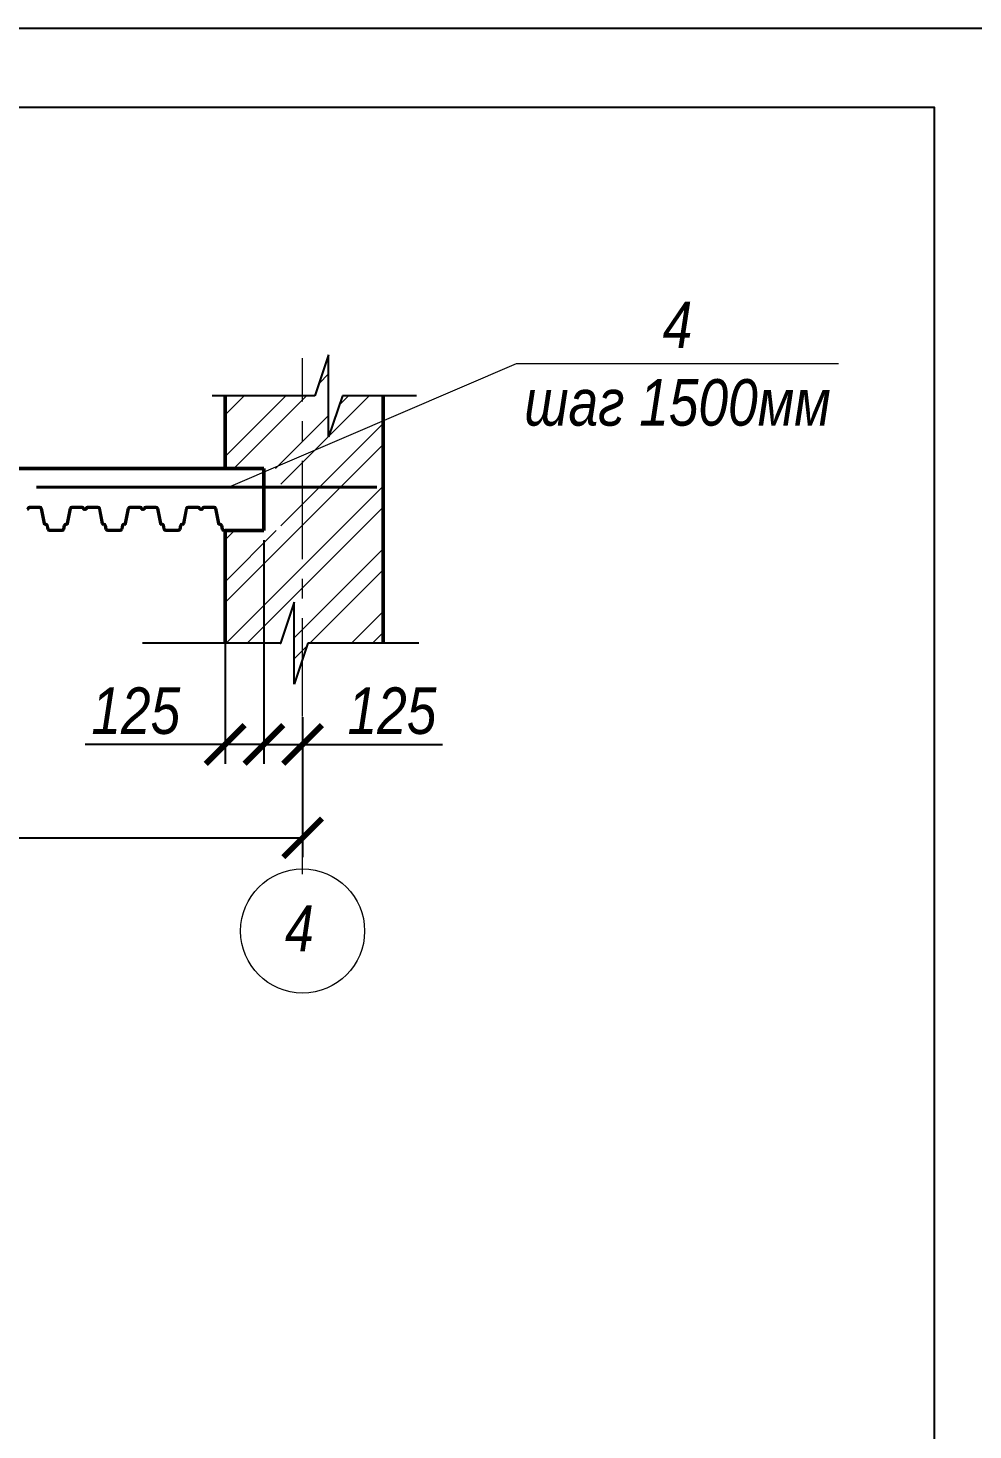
# Model space of a CAD drawing. Header units: millimetres. Extents: x 1582001 to 3303937, y 226471 to 491235.
# Drawn here: x 1701654 to 1707751, y 311911 to 320955 of the extents above; entities that cross this region are included whole.
import ezdxf

# ---------------------------------------------------------------- set-up
doc = ezdxf.new("R2010")
doc.units = ezdxf.units.MM
doc.linetypes.add('CENTER', pattern=[50.8, 31.75, -6.35, 6.35, -6.35])
doc.layers.get('Defpoints').update_dxf_attribs({"color": 255, "lineweight": 30})
for name, color, linetype in [('00', 15, 'Continuous'), ('6', 7, 'Continuous'), ('Формуляр', 138, 'Continuous')]:
    doc.layers.add(name, color=color, linetype=linetype)
for name, color, linetype, lineweight in [('A-Wall-G', 22, 'Continuous', 50), ('Оси', 251, 'CENTER', 9), ('перекрытия', 7, 'Continuous', 40), ('Размеры', 7, 'Continuous', 18), ('Штриховки', 251, 'Continuous', 20)]:
    doc.layers.add(name, color=color, linetype=linetype, lineweight=lineweight)
doc.styles.add('GOST 2.304', font='ARIALNI.TTF', dxfattribs={"width": 0.98, "height": 300})
doc.styles.get("Standard").update_dxf_attribs({"font": 'ARIALNI.TTF', "height": 300})
doc.styles.add('Текст', font='ARIALNI.TTF')
doc.dimstyles.new('х2', dxfattribs={"dimscale": 100, "dimtxt": 2.5, "dimasz": 2.5, "dimexe": 1.25, "dimexo": 0.625, "dimtad": 1, "dimdec": 0, "dimlfac": 0.5, "dimtxsty": 'Standard', "dimblk": 'ARCHTICK', "dimcen": 2.5, "dimadec": 0, "dimazin": 0, "dimtfac": 1, "dimtdec": 0, "dimtmove": 0, "dimatfit": 3, "dimfxl": 0, "dimarcsym": 0})

# ---------------------------------------------------------------- blocks, each defined once
blk = doc.blocks.new('_ArchTick')
at = {"color": 0, "linetype": 'ByBlock', "const_width": 0.15}
blk.add_lwpolyline([(-0.5, -0.5), (0.5, 0.5)], dxfattribs=at)
blk = doc.blocks.new('*D1952')
at = {"layer": 'Defpoints', "color": 0, "lineweight": -3, "ltscale": 100, "transparency": 16777216}
for p in [(1703425.6, 316508.3), (1692715.4, 316021.2), (1703425.6, 315730.7)]:
    blk.add_point(p, dxfattribs=at)
at = {"layer": 'Размеры', "color": 0, "lineweight": -2, "ltscale": 100, "transparency": 16777216}
for p, q in [((1703425.6, 316445.8), (1703425.6, 315605.7)), ((1692715.4, 315958.7), (1692715.4, 315605.7)), ((1692715.4, 315730.7), (1703425.6, 315730.7))]:
    blk.add_line(p, q, dxfattribs=at)
at = {"layer": 'Размеры', "color": 0, "lineweight": -2, "ltscale": 100, "transparency": 16777216, "xscale": 250, "yscale": 250, "zscale": 250, "rotation": 180}
blk.add_blockref('_ArchTick', (1692715.4, 315730.7), dxfattribs=at)
at = {"layer": 'Размеры', "color": 0, "lineweight": -2, "ltscale": 100, "transparency": 16777216, "xscale": 250, "yscale": 250, "zscale": 250}
blk.add_blockref('_ArchTick', (1703425.6, 315730.7), dxfattribs=at)
at = {"layer": 'Размеры', "color": 0, "ltscale": 100, "transparency": 16777216, "insert": (1698070.5, 315973.9), "char_height": 300, "attachment_point": 5}
blk.add_mtext('\\L7400', dxfattribs=at)
blk = doc.blocks.new('*D1954')
at = {"layer": 'Defpoints', "color": 0, "lineweight": -3, "ltscale": 100, "transparency": 16777216}
for p in [(1702925.6, 317678.3), (1703175.6, 317712.8), (1702925.6, 316333.4)]:
    blk.add_point(p, dxfattribs=at)
at = {"layer": 'Размеры', "color": 0, "lineweight": -2, "ltscale": 100, "transparency": 16777216}
for p, q in [((1703175.6, 317650.3), (1703175.6, 316208.4)), ((1702925.6, 317615.8), (1702925.6, 316208.4)), ((1702925.6, 316333.4), (1702022.6, 316333.4)), ((1703175.6, 316333.4), (1702925.6, 316333.4))]:
    blk.add_line(p, q, dxfattribs=at)
at = {"layer": 'Размеры', "color": 0, "lineweight": -2, "ltscale": 100, "transparency": 16777216, "xscale": 250, "yscale": 250, "zscale": 250, "rotation": 180}
blk.add_blockref('_ArchTick', (1702925.6, 316333.4), dxfattribs=at)
at = {"layer": 'Размеры', "color": 0, "lineweight": -2, "ltscale": 100, "transparency": 16777216, "xscale": 250, "yscale": 250, "zscale": 250}
blk.add_blockref('_ArchTick', (1703175.6, 316333.4), dxfattribs=at)
at = {"layer": 'Размеры', "color": 0, "ltscale": 100, "transparency": 16777216, "insert": (1702349.1, 316549), "char_height": 300, "attachment_point": 5}
blk.add_mtext('125', dxfattribs=at)
blk = doc.blocks.new('*D1955')
at = {"layer": 'Defpoints', "color": 0, "lineweight": -3, "ltscale": 100, "transparency": 16777216}
for p in [(1703175.6, 316610.6), (1703425.6, 316570.8), (1703425.6, 316333.4)]:
    blk.add_point(p, dxfattribs=at)
at = {"layer": 'Размеры', "color": 0, "lineweight": -2, "ltscale": 100, "transparency": 16777216}
for p, q in [((1703175.6, 316548.1), (1703175.6, 316208.4)), ((1703425.6, 316508.3), (1703425.6, 316208.4)), ((1703175.6, 316333.4), (1703425.6, 316333.4)), ((1703425.6, 316333.4), (1704328.6, 316333.4))]:
    blk.add_line(p, q, dxfattribs=at)
at = {"layer": 'Размеры', "color": 0, "lineweight": -2, "ltscale": 100, "transparency": 16777216, "xscale": 250, "yscale": 250, "zscale": 250, "rotation": 180}
blk.add_blockref('_ArchTick', (1703175.6, 316333.4), dxfattribs=at)
at = {"layer": 'Размеры', "color": 0, "lineweight": -2, "ltscale": 100, "transparency": 16777216, "xscale": 250, "yscale": 250, "zscale": 250}
blk.add_blockref('_ArchTick', (1703425.6, 316333.4), dxfattribs=at)
at = {"layer": 'Размеры', "color": 0, "ltscale": 100, "transparency": 16777216, "insert": (1704002.1, 316549), "char_height": 300, "attachment_point": 5}
blk.add_mtext('125', dxfattribs=at)

msp = doc.modelspace()

# ---------------------------------------------------------------- hatches: boundary and pattern name
at = {"layer": 'Размеры', "ltscale": 100}
h = msp.add_hatch(dxfattribs=at)
h.set_pattern_fill('ANSI32', color=256, scale=30, style=0)
h.set_pattern_definition([(45, (233369.22, -21873.42), (-202.055763, 202.055763), []), (45, (233503.92, -21873.42), (-202.055763, 202.055763), [])])
h.paths.add_polyline_path([(1703255.6, 318582.4), (1702925.6, 318582.4), (1702925.6, 318112.8), (1703255.6, 318112.8)])
h.paths.add_polyline_path([(1703425.6, 318582.4), (1703255.6, 318582.4), (1703255.6, 318112.8), (1703285.6, 318112.8), (1703285.6, 317993.3), (1703425.6, 317993.3)])
h.paths.add_polyline_path([(1703945.6, 318582.4), (1703681.9, 318582.4), (1703593.4, 318317), (1703593.4, 318847.7), (1703505, 318582.4), (1703425.6, 318582.4), (1703425.6, 316885.1), (1703459.4, 316986.4), (1703945.6, 316986.4)])
h.paths.add_polyline_path([(1703425.6, 317993.3), (1703285.6, 317993.3), (1703285.6, 317712.8), (1703255.6, 317712.8), (1703255.6, 316986.4), (1703282.5, 316986.4), (1703370.9, 317251.8), (1703370.9, 316721.1), (1703425.6, 316885.1)])
h.paths.add_polyline_path([(1703255.6, 317712.8), (1702925.6, 317712.8), (1702925.6, 316986.4), (1703255.6, 316986.4)])

# ---------------------------------------------------------------- linework, layer by layer
at = {"layer": '00', "color": 15, "linetype": 'Continuous'}
for p, q in [((1703593.4, 318847.7), (1703505, 318582.4)), ((1703593.4, 318317), (1703593.4, 318847.7)), ((1703505, 318582.4), (1702840.8, 318582.4)), ((1703681.9, 318582.4), (1703593.4, 318317)), ((1704160.8, 318582.4), (1703681.9, 318582.4)), ((1703370.9, 317251.8), (1703282.5, 316986.4)), ((1703370.9, 316721.1), (1703370.9, 317251.8)), ((1703282.5, 316986.4), (1702391.8, 316986.4)), ((1703459.4, 316986.4), (1703370.9, 316721.1)), ((1704175.9, 316986.4), (1703459.4, 316986.4))]:
    msp.add_line(p, q, dxfattribs=at)
at = {"layer": '6', "color": 12}
msp.add_point((1703282.5, 316986.4), dxfattribs=at)
at = {"layer": 'A-Wall-G', "color": 0, "ltscale": 100}
for p, q in [((1702925.6, 318112.8), (1702925.6, 318582.4)), ((1703945.6, 318582.4), (1703945.6, 316986.4)), ((1703175.6, 318112.8), (1698105.5, 318112.8)), ((1703175.6, 317712.8), (1703175.6, 318112.8)), ((1702925.6, 317712.8), (1703175.6, 317712.8)), ((1702925.6, 317712.8), (1702925.6, 316986.4))]:
    msp.add_line(p, q, dxfattribs=at)
at = {"layer": 'Оси', "ltscale": 20}
msp.add_line((1703425.6, 315496.8), (1703425.6, 318824.7), dxfattribs=at)
at = {"layer": 'Оси', "linetype": 'Continuous'}
msp.add_circle((1703425.6, 315129.7), 400, dxfattribs=at)
at = {"layer": 'перекрытия', "lineweight": 40, "ltscale": 100}
for p, q in [((1701729.2, 317864.6), (1701663.4, 317864.6)), ((1701729.2, 317862.8), (1701663.4, 317862.8)), ((1701739, 317854.7), (1701757.8, 317759.3)), ((1701740.8, 317855.1), (1701759.6, 317759.6)), ((1701925.1, 317855.1), (1701906.3, 317759.6)), ((1701926.8, 317854.7), (1701908, 317759.3)), ((1702002.4, 317864.6), (1701936.6, 317864.6)), ((1702002.4, 317862.8), (1701936.6, 317862.8)), ((1702022.5, 317850.6), (1702018.3, 317850.6)), ((1702022.5, 317848.8), (1702018.3, 317848.8)), ((1702104.2, 317864.6), (1702038.4, 317864.6)), ((1702104.2, 317862.8), (1702038.4, 317862.8)), ((1702114, 317854.7), (1702132.8, 317759.3)), ((1702115.8, 317855.1), (1702134.5, 317759.6)), ((1702300.1, 317855.1), (1702281.3, 317759.6)), ((1702301.8, 317854.7), (1702283, 317759.3)), ((1702377.4, 317864.6), (1702311.6, 317864.6)), ((1702377.4, 317862.8), (1702311.6, 317862.8)), ((1702397.5, 317850.6), (1702393.3, 317850.6)), ((1702397.5, 317848.8), (1702393.3, 317848.8)), ((1702479.2, 317864.6), (1702413.4, 317864.6)), ((1702479.2, 317862.8), (1702413.4, 317862.8)), ((1702489, 317854.7), (1702507.8, 317759.3)), ((1702490.8, 317855.1), (1702509.5, 317759.6)), ((1702675.1, 317855.1), (1702656.3, 317759.6)), ((1702676.8, 317854.7), (1702658, 317759.3)), ((1702752.4, 317864.6), (1702686.6, 317864.6)), ((1702752.4, 317862.8), (1702686.6, 317862.8)), ((1702772.5, 317850.6), (1702768.3, 317850.6)), ((1702772.5, 317848.8), (1702768.3, 317848.8)), ((1702854.2, 317864.6), (1702788.4, 317864.6)), ((1702854.2, 317862.8), (1702788.4, 317862.8)), ((1702864, 317854.7), (1702882.8, 317759.3)), ((1702865.8, 317855.1), (1702884.5, 317759.6)), ((1701765.6, 317754.6), (1701768.5, 317754.6)), ((1701765.6, 317752.8), (1701768.5, 317752.8)), ((1701776.3, 317746.4), (1701781, 317722.5)), ((1701778.1, 317746.7), (1701782.8, 317722.8)), ((1701887.7, 317746.7), (1701883.1, 317722.8)), ((1701887.7, 317746.7), (1701883.1, 317722.8)), ((1701889.5, 317746.4), (1701884.8, 317722.5)), ((1701889.5, 317746.4), (1701884.8, 317722.5)), ((1701900.2, 317754.6), (1701897.4, 317754.6)), ((1701900.2, 317754.6), (1701897.4, 317754.6)), ((1701900.2, 317752.8), (1701897.4, 317752.8)), ((1701900.2, 317752.8), (1701897.4, 317752.8)), ((1702140.6, 317754.6), (1702143.5, 317754.6)), ((1702140.6, 317752.8), (1702143.5, 317752.8)), ((1702151.3, 317746.4), (1702156, 317722.5)), ((1702153.1, 317746.7), (1702157.8, 317722.8)), ((1702262.7, 317746.7), (1702258.1, 317722.8)), ((1702262.7, 317746.7), (1702258.1, 317722.8)), ((1702264.5, 317746.4), (1702259.8, 317722.5)), ((1702264.5, 317746.4), (1702259.8, 317722.5)), ((1702275.2, 317754.6), (1702272.4, 317754.6)), ((1702275.2, 317754.6), (1702272.4, 317754.6)), ((1702275.2, 317752.8), (1702272.4, 317752.8)), ((1702275.2, 317752.8), (1702272.4, 317752.8)), ((1702515.6, 317754.6), (1702518.5, 317754.6)), ((1702515.6, 317752.8), (1702518.5, 317752.8)), ((1702526.3, 317746.4), (1702531, 317722.5)), ((1702528.1, 317746.7), (1702532.8, 317722.8)), ((1702530.6, 317724.8), (1702531, 317722.5)), ((1702532.3, 317725.2), (1702532.8, 317722.8)), ((1702637.7, 317746.7), (1702633.1, 317722.8)), ((1702639.5, 317746.4), (1702634.8, 317722.5)), ((1702650.2, 317754.6), (1702647.4, 317754.6)), ((1702650.2, 317752.8), (1702647.4, 317752.8)), ((1702890.6, 317754.6), (1702893.5, 317754.6)), ((1702890.6, 317752.8), (1702893.5, 317752.8)), ((1702901.3, 317746.4), (1702906, 317722.5)), ((1702903.1, 317746.7), (1702907.8, 317722.8)), ((1701792.8, 317714.6), (1701873, 317714.6)), ((1701873, 317714.6), (1701792.8, 317714.6)), ((1701792.8, 317712.8), (1701873, 317712.8)), ((1701873, 317712.8), (1701792.8, 317712.8)), ((1702167.8, 317714.6), (1702248, 317714.6)), ((1702167.8, 317712.8), (1702248, 317712.8)), ((1702542.8, 317714.6), (1702623, 317714.6)), ((1702623, 317714.6), (1702542.8, 317714.6)), ((1702542.8, 317712.8), (1702623, 317712.8)), ((1702623, 317712.8), (1702542.8, 317712.8)), ((1702917.8, 317712.8), (1703175.6, 317712.8))]:
    msp.add_line(p, q, dxfattribs=at)
for centre, radius, start, end in [((1701647.6, 317856.8), 8, 270, 352.81924), ((1701663.4, 317854.8), 9.8, 90, 172.81924), ((1701663.4, 317854.8), 8, 90, 172.81924), ((1701729.2, 317852.8), 11.8, 11.12617, 90), ((1701729.2, 317852.8), 10, 11.12617, 90), ((1701936.6, 317852.8), 11.8, 90, 168.87383), ((1701936.6, 317852.8), 10, 90, 168.87383), ((1702002.4, 317854.8), 9.8, 7.18076, 90), ((1702002.4, 317854.8), 8, 7.18076, 90), ((1702018.3, 317856.8), 8, 187.18076, 270), ((1702018.3, 317856.8), 6.2, 187.18076, 270), ((1702022.5, 317856.8), 6.2, 270, 352.81924), ((1702022.5, 317856.8), 8, 270, 352.81924), ((1702038.4, 317854.8), 9.8, 90, 172.81924), ((1702038.4, 317854.8), 8, 90, 172.81924), ((1702104.2, 317852.8), 11.8, 11.12617, 90), ((1702104.2, 317852.8), 10, 11.12617, 90), ((1702311.6, 317852.8), 11.8, 90, 168.87383), ((1702311.6, 317852.8), 10, 90, 168.87383), ((1702377.4, 317854.8), 9.8, 7.18076, 90), ((1702377.4, 317854.8), 8, 7.18076, 90), ((1702393.3, 317856.8), 8, 187.18076, 270), ((1702393.3, 317856.8), 6.2, 187.18076, 270), ((1702397.5, 317856.8), 6.2, 270, 352.81924), ((1702397.5, 317856.8), 8, 270, 352.81924), ((1702413.4, 317854.8), 9.8, 90, 172.81924), ((1702413.4, 317854.8), 8, 90, 172.81924), ((1702479.2, 317852.8), 11.8, 11.12617, 90), ((1702479.2, 317852.8), 10, 11.12617, 90), ((1702686.6, 317852.8), 11.8, 90, 168.87383), ((1702686.6, 317852.8), 10, 90, 168.87383), ((1702752.4, 317854.8), 9.8, 7.18076, 90), ((1702752.4, 317854.8), 8, 7.18076, 90), ((1702768.3, 317856.8), 8, 187.18076, 270), ((1702768.3, 317856.8), 6.2, 187.18076, 270), ((1702772.5, 317856.8), 6.2, 270, 352.81924), ((1702772.5, 317856.8), 8, 270, 352.81924), ((1702788.4, 317854.8), 9.8, 90, 172.81924), ((1702788.4, 317854.8), 8, 90, 172.81924), ((1702854.2, 317852.8), 11.8, 11.12617, 90), ((1702854.2, 317852.8), 10, 11.12617, 90), ((1701765.6, 317760.8), 8, 191.12617, 270), ((1701765.6, 317760.8), 6.2, 191.12617, 270), ((1701768.5, 317744.8), 9.8, 11.12617, 90), ((1701768.5, 317744.8), 8, 11.12617, 90), ((1701897.4, 317744.8), 9.8, 90, 168.87383), ((1701897.4, 317744.8), 9.8, 90, 168.87383), ((1701897.4, 317744.8), 8, 90, 168.87383), ((1701897.4, 317744.8), 8, 90, 168.87383), ((1701900.2, 317760.8), 6.2, 270, 348.87383), ((1701900.2, 317760.8), 6.2, 270, 348.87383), ((1701900.2, 317760.8), 8, 270, 348.87383), ((1701900.2, 317760.8), 8, 270, 348.87383), ((1702140.6, 317760.8), 8, 191.12617, 270), ((1702140.6, 317760.8), 6.2, 191.12617, 270), ((1702143.5, 317744.8), 9.8, 11.12617, 90), ((1702143.5, 317744.8), 8, 11.12617, 90), ((1702272.4, 317744.8), 9.8, 90, 168.87383), ((1702272.4, 317744.8), 9.8, 90, 168.87383), ((1702272.4, 317744.8), 8, 90, 168.87383), ((1702272.4, 317744.8), 8, 90, 168.87383), ((1702275.2, 317760.8), 6.2, 270, 348.87383), ((1702275.2, 317760.8), 6.2, 270, 348.87383), ((1702275.2, 317760.8), 8, 270, 348.87383), ((1702275.2, 317760.8), 8, 270, 348.87383), ((1702515.6, 317760.8), 8, 191.12617, 270), ((1702515.6, 317760.8), 6.2, 191.12617, 270), ((1702518.5, 317744.8), 9.8, 11.12617, 90), ((1702518.5, 317744.8), 8, 11.12617, 90), ((1702647.4, 317744.8), 9.8, 90, 168.87383), ((1702647.4, 317744.8), 8, 90, 168.87383), ((1702650.2, 317760.8), 6.2, 270, 348.87383), ((1702650.2, 317760.8), 8, 270, 348.87383), ((1702890.6, 317760.8), 8, 191.12617, 270), ((1702890.6, 317760.8), 6.2, 191.12617, 270), ((1702893.5, 317744.8), 9.8, 11.12617, 90), ((1702893.5, 317744.8), 8, 11.12617, 90), ((1701792.8, 317724.8), 12, 191.12617, 270), ((1701792.8, 317724.8), 12, 191.12617, 270), ((1701792.8, 317724.8), 12, 191.12617, 270), ((1701792.8, 317724.8), 10.2, 191.12617, 270), ((1701792.8, 317724.8), 10.2, 191.12617, 270), ((1701792.8, 317724.8), 10.2, 191.12617, 270), ((1701873, 317724.8), 10.2, 270, 348.87383), ((1701873, 317724.8), 10.2, 270, 348.87383), ((1701873, 317724.8), 12, 270, 348.87383), ((1701873, 317724.8), 12, 270, 348.87383), ((1702167.8, 317724.8), 12, 191.12617, 270), ((1702167.8, 317724.8), 10.2, 191.12617, 270), ((1702248, 317724.8), 10.2, 270, 348.87383), ((1702248, 317724.8), 10.2, 270, 348.87383), ((1702248, 317724.8), 12, 270, 348.87383), ((1702248, 317724.8), 12, 270, 348.87383), ((1702542.8, 317724.8), 12, 191.12617, 270), ((1702542.8, 317724.8), 12, 191.12617, 270), ((1702542.8, 317724.8), 10.2, 191.12617, 270), ((1702542.8, 317724.8), 10.2, 191.12617, 270), ((1702623, 317724.8), 10.2, 270, 348.87383), ((1702623, 317724.8), 10.2, 270, 348.87383), ((1702623, 317724.8), 10.2, 270, 348.87383), ((1702623, 317724.8), 12, 270, 348.87383), ((1702623, 317724.8), 12, 270, 348.87383), ((1702623, 317724.8), 12, 270, 348.87383), ((1702917.8, 317724.8), 12, 191.12617, 270), ((1702917.8, 317724.8), 12, 191.12617, 270), ((1702917.8, 317724.8), 12, 191.12617, 270), ((1702917.8, 317724.8), 10.2, 191.12617, 270), ((1702917.8, 317724.8), 10.2, 191.12617, 270), ((1702917.8, 317724.8), 10.2, 191.12617, 270)]:
    msp.add_arc(centre, radius, start, end, dxfattribs=at)
at = {"layer": 'Размеры', "lineweight": 9, "ltscale": 100}
for p, q in [((1702947.8, 317993.3), (1704805.6, 318789.8)), ((1704805.6, 318789.8), (1706883.1, 318789.8))]:
    msp.add_line(p, q, dxfattribs=at)
at = {"layer": 'Формуляр', "color": 0}
for points in [[(1666000.8, 320955), (1708000.7, 320955), (1708000.7, 291255.1), (1666000.8, 291255.1)], [(1668000.8, 291755.1), (1668000.8, 320444.9), (1707500.7, 320444.9), (1707500.7, 291755.1)]]:
    msp.add_lwpolyline(points, close=True, dxfattribs=at)
at = {"layer": 'Штриховки', "color": 1, "ltscale": 100, "const_width": 20}
msp.add_lwpolyline([(1703905.8, 317993.3), (1701708.3, 317993.3)], dxfattribs=at)

# ---------------------------------------------------------------- texts
at = {"layer": 'Оси', "linetype": 'Continuous', "ltscale": 100, "insert": (1703311.8, 315146.8), "char_height": 297.2, "attachment_point": 4, "style": 'GOST 2.304'}
msp.add_mtext('4', dxfattribs=at)
at = {"layer": 'Размеры', "lineweight": 9, "ltscale": 100, "style": 'Текст'}
for s, p in [('4', (1705748.8, 318889.8)), ('шаг 1500мм', (1704855.6, 318389.8))]:
    msp.add_text(s, height=300, dxfattribs=at).set_placement(p)

# ---------------------------------------------------------------- dimensions: what is measured, and where the dimension line sits
at = {"layer": 'Размеры', "ltscale": 100}
for base, p1, p2, override, picture, middle in [((1702925.6, 316333.4), (1703175.6, 317712.8), (1702925.6, 317678.3), {"dimscale": 100}, '*D1954', (1702349.1, 316549)), ((1703425.6, 316333.4), (1703175.6, 316610.6), (1703425.6, 316570.8), {"dimscale": 100, "dimlfac": 0.5, "dimtxsty": 'Standard', "dimblk1": 'ArchTick', "dimblk2": 'ArchTick', "dimsah": 1, "dimtmove": 0, "dimtolj": 0}, '*D1955', (1704002.1, 316549))]:
    dim = msp.add_linear_dim(base=base, p1=p1, p2=p2, dimstyle='х2', override=override, dxfattribs=at)
    dim.commit()
    dim.dimension.update_dxf_attribs({"geometry": picture, "text_midpoint": middle})
dim = msp.add_linear_dim(base=(1703425.6, 315730.7), p1=(1692715.4, 316021.2), p2=(1703425.6, 316508.3), text='%%u7400', dimstyle='х2', override={"dimlfac": 0.5, "dimtxsty": 'Standard', "dimblk1": 'ArchTick', "dimblk2": 'ArchTick', "dimsah": 1, "dimtmove": 0, "dimtolj": 0}, dxfattribs=at)
dim.commit()
dim.dimension.update_dxf_attribs({"geometry": '*D1952', "text_midpoint": (1698070.5, 315973.9)})

doc.saveas('drawing.dxf')
